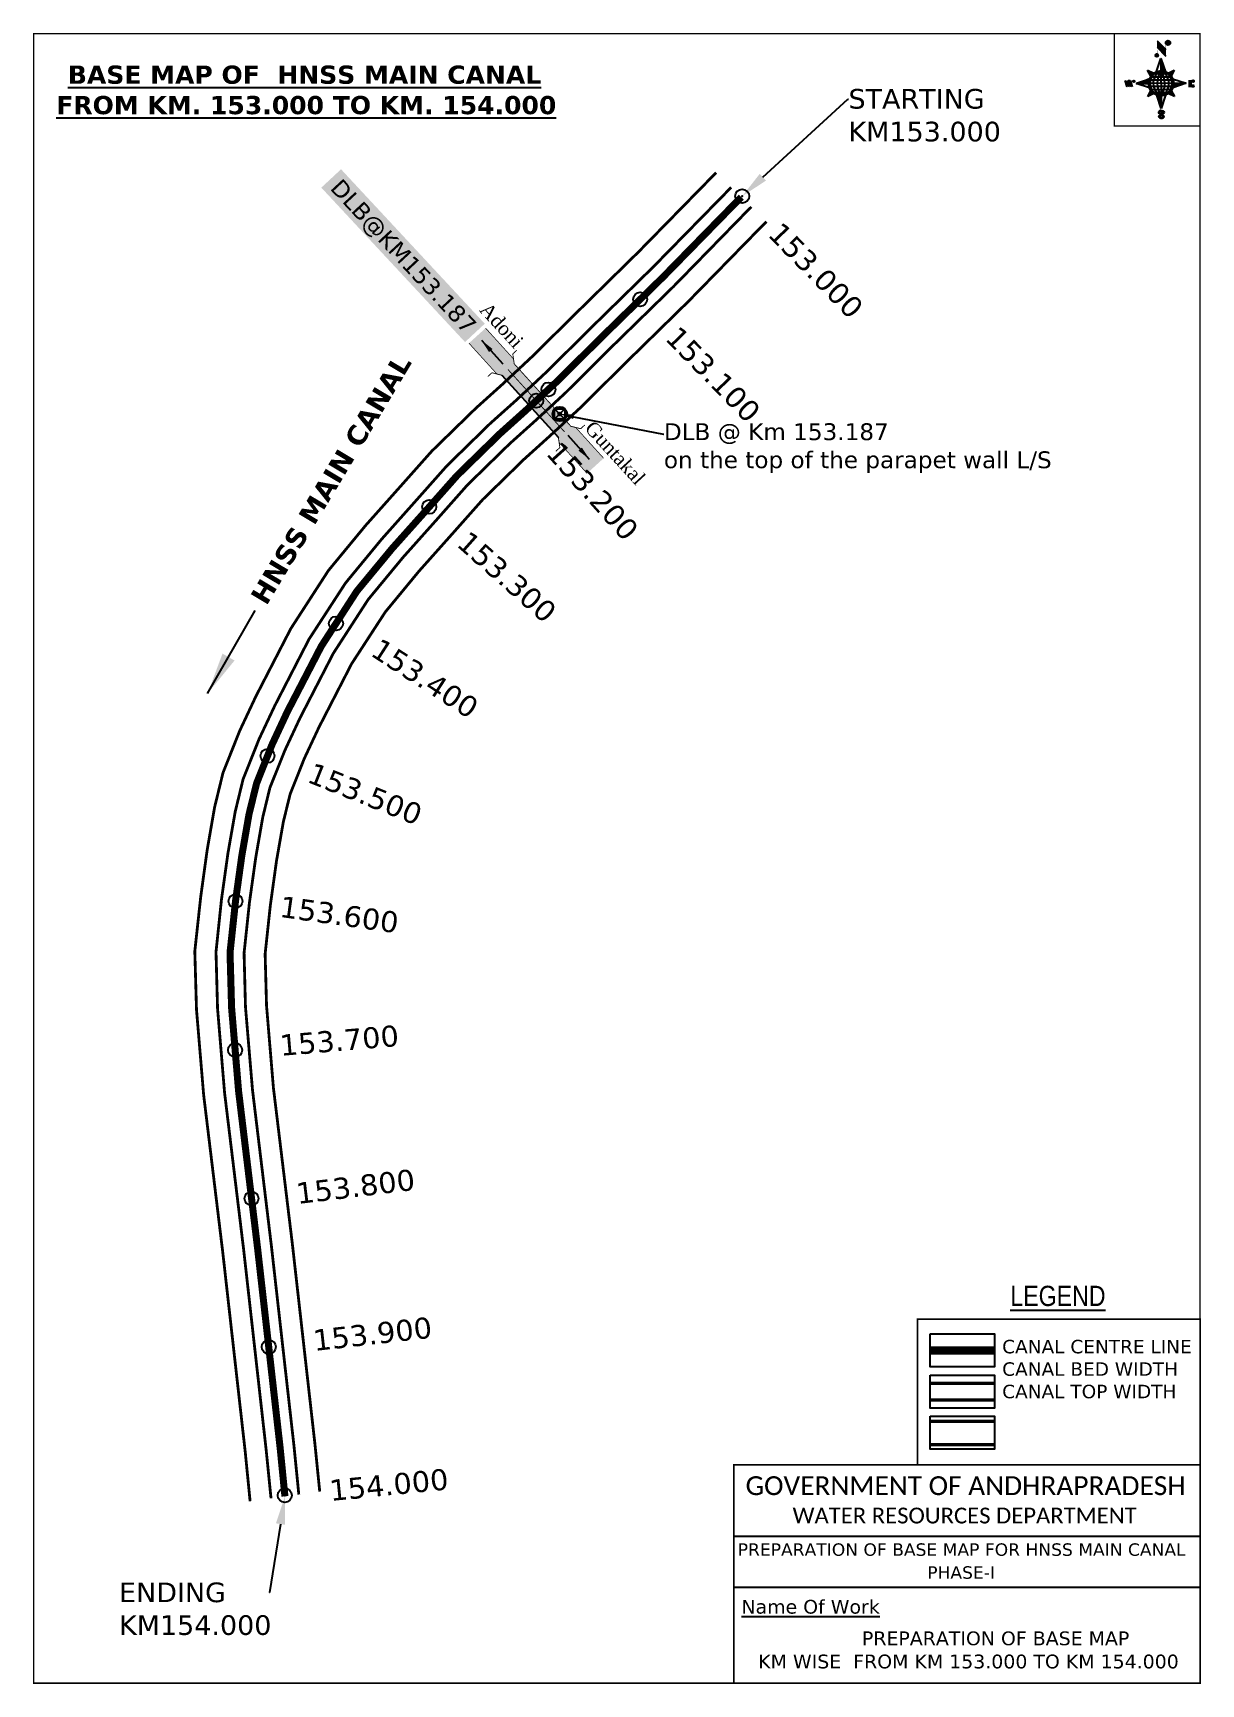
# Model space of a CAD drawing. Header units: inches. Extents: x 752087 to 752919, y 1679222 to 1680398.
import ezdxf
from ezdxf import colors
from ezdxf.entities.mleader import LeaderData, LeaderLine
from ezdxf.enums import TextEntityAlignment as Align
from ezdxf.math import Vec2, Vec3

# ---------------------------------------------------------------- set-up
doc = ezdxf.new("R2010")
doc.units = ezdxf.units.IN
doc.header["$MEASUREMENT"] = 0
doc.header["$PDMODE"] = 32
doc.header["$PDSIZE"] = 10
doc.linetypes.add('ACAD_ISO02W100', pattern=[15, 12, -3])
doc.linetypes.add('HIDDEN2', pattern=[0.1875, 0.125, -0.0625])
for name, color, linetype in [('AQUADUCT', 1, 'Continuous'), ('bord', 1, 'Continuous'), ('CANAL1', 1, 'Continuous'), ('CSMark', 72, 'Continuous'), ('DCBMS', 232, 'Continuous'), ('PAGE', 7, 'Continuous'), ('STRUCTURE', 5, 'Continuous'), ('TEXT', 7, 'Continuous')]:
    doc.layers.add(name, color=color, linetype=linetype)
doc.styles.add('ARIALN', font='ARIALN_1.TTF')
doc.styles.get("Standard").update_dxf_attribs({"font": 'verdana_0.ttf'})
doc.styles.add('style1', font='romantic_0.ttf')
doc.dimstyles.get("Standard").update_dxf_attribs({"dimtxt": 0.18, "dimasz": 0.18, "dimexe": 0.18, "dimexo": 0.0625, "dimgap": 0.09, "dimtad": 0, "dimtih": 1, "dimtoh": 1, "dimdec": 4, "dimzin": 0, "dimdsep": 46, "dimtxsty": 'Standard', "dimcen": 0.09, "dimadec": 0, "dimazin": 0, "dimtfac": 1, "dimtdec": 4, "dimtofl": 0, "dimtmove": 0, "dimatfit": 3, "dimfxl": 0, "dimtolj": 1, "dimtzin": 0, "dimarcsym": 0})
pattern_1 = [(267.297113149, (-8720374.938, 50637915.138), (10.5367255337, -0.497431438), [])]
pattern_2 = [(357.297113149, (-8720374.938, 50637915.138), (0.497431438, 10.5367255337), [])]

# ---------------------------------------------------------------- blocks, each defined once
blk = doc.blocks.new('DCBM')
at = {"layer": 'DCBMS'}
h = blk.add_hatch(color=132, dxfattribs=at)
h.paths.add_polyline_path([(3.7, 3.7, 0.414214), (-3.7, 3.7)])
h.paths.add_polyline_path([(3.7, 3.7), (3.7, -3.7, 0.198912), (5.2, 0, 0.198912)])
h.paths.add_polyline_path([(-3.7, -3.7, 0.414214), (3.7, -3.7)])
h.paths.add_polyline_path([(-3.7, 3.7, 0.198912), (-5.2, 0, 0.198912), (-3.7, -3.7)])
at = {"layer": 'DCBMS', "color": 0}
blk.add_lwpolyline([(-3.7, 3.7), (3.7, 3.7), (3.7, -3.7), (-3.7, -3.7)], close=True, dxfattribs=at)
for points in [[(-3.7, 3.7), (3.7, -3.7)], [(3.7, 3.7), (-3.7, -3.7)]]:
    blk.add_lwpolyline(points, dxfattribs=at)
for radius in [5.21, 1.05]:
    blk.add_circle((0, 0), radius, dxfattribs=at)
blk = doc.blocks.new('*X16')
at = {"color": 0, "linetype": 'Continuous'}
for p, q in [((6321.6, 240.5), (6322.3, 241.2)), ((6321.6, 240.3), (6322.3, 241)), ((6321.6, 240.1), (6322.3, 240.8)), ((6321.6, 239.9), (6322.4, 240.7)), ((6321.6, 239.8), (6322.4, 240.6)), ((6321.6, 239.6), (6322.5, 240.5)), ((6321.6, 239.4), (6322.5, 240.3)), ((6321.6, 239.2), (6322.6, 240.2)), ((6321.7, 239.1), (6322.6, 240.1)), ((6321.8, 240.8), (6322.4, 241.4)), ((6321.8, 239), (6322.7, 240)), ((6321.8, 239), (6322.8, 239.9)), ((6321.9, 238.9), (6322.9, 239.8)), ((6322, 238.8), (6323, 239.7)), ((6322.1, 241.3), (6322.4, 241.6)), ((6322.1, 238.7), (6323.1, 239.6)), ((6322.2, 238.6), (6323.1, 239.6)), ((6322.3, 238.5), (6323.2, 239.5)), ((6322.4, 238.5), (6323.3, 239.4)), ((6322.5, 238.4), (6323.4, 239.3)), ((6322.7, 238.4), (6323.6, 239.3)), ((6322.8, 238.3), (6323.7, 239.2)), ((6322.9, 238.3), (6323.8, 239.1)), ((6323.1, 238.2), (6323.9, 239.1)), ((6323.2, 238.2), (6324, 239)), ((6323.3, 238.2), (6324.2, 239)), ((6323.5, 238.1), (6324.3, 238.9)), ((6323.7, 238.1), (6324.4, 238.9)), ((6323.8, 238.1), (6324.6, 238.8)), ((6324.1, 238.2), (6324.7, 238.8)), ((6324.3, 238.3), (6324.9, 238.8)), ((6324.6, 238.3), (6325.1, 238.8)), ((6324.8, 238.4), (6325.2, 238.8)), ((6325.1, 238.5), (6325.4, 238.8)), ((6325.4, 238.6), (6325.6, 238.8))]:
    blk.add_line(p, q, dxfattribs=at)
blk = doc.blocks.new('*X15')
at = {"color": 0, "linetype": 'Continuous'}
for p, q in [((6324.4, 240.3), (6324.5, 240.4)), ((6324.6, 240.3), (6324.8, 240.5)), ((6324.7, 240.2), (6325, 240.5)), ((6324.8, 240.2), (6325.2, 240.6)), ((6325, 240.1), (6325.5, 240.6)), ((6325.1, 240.1), (6325.6, 240.6)), ((6325.2, 240), (6325.8, 240.6)), ((6325.3, 240), (6326, 240.6)), ((6325.4, 239.9), (6326.1, 240.6)), ((6325.5, 239.8), (6326.2, 240.5)), ((6325.6, 239.8), (6326.3, 240.5)), ((6325.7, 239.7), (6326.5, 240.4)), ((6325.9, 239.6), (6326.6, 240.3)), ((6326, 239.5), (6326.7, 240.3)), ((6326, 239.4), (6326.8, 240.2)), ((6326.1, 239.3), (6327, 240.2)), ((6326.2, 239.3), (6327.1, 240.1)), ((6326.3, 239.2), (6327.1, 240)), ((6326.4, 239.1), (6327.2, 239.9)), ((6326.5, 239), (6327.3, 239.8)), ((6326.5, 238.9), (6327.4, 239.7)), ((6326.6, 238.8), (6327.5, 239.6)), ((6326.7, 238.7), (6327.5, 239.5)), ((6326.8, 238.6), (6327.6, 239.4)), ((6326.8, 238.5), (6327.7, 239.3)), ((6326.8, 236.5), (6327.4, 237)), ((6326.9, 238.3), (6327.8, 239.2)), ((6326.9, 238.2), (6327.9, 239.1)), ((6326.9, 236.8), (6327.6, 237.4)), ((6327, 238.1), (6327.8, 239)), ((6327, 237.9), (6327.8, 238.8)), ((6327, 237.8), (6327.8, 238.6)), ((6327, 237.6), (6327.8, 238.4)), ((6327, 237.4), (6327.8, 238.2)), ((6327, 237.3), (6327.8, 238)), ((6327, 237.1), (6327.8, 237.9))]:
    blk.add_line(p, q, dxfattribs=at)
blk = doc.blocks.new('H')
at = {"layer": 'bord', "extrusion": (0.000427885, 0.004792, 0.999988)}
h = blk.add_hatch(dxfattribs=at)
h.set_pattern_fill('LINE', color=8, scale=84.387686, angle=-2.7029, style=0)
h.set_pattern_definition(pattern_2)
h.paths.add_polyline_path([(-492, 786, -0.090992), (-448, 775), (-486, 912)])
h = blk.add_hatch(dxfattribs=at)
h.set_pattern_fill('LINE', color=8, scale=84.387686, angle=-92.7029, style=0)
h.set_pattern_definition(pattern_1)
h.paths.add_polyline_path([(-625, 665, -0.090992), (-615, 710), (-751, 671)])
h = blk.add_hatch(dxfattribs=at)
h.set_pattern_fill('LINE', color=8, scale=84.387686, angle=-2.7029, style=0)
h.set_pattern_definition(pattern_2)
h.paths.add_polyline_path([(-504, 533, -0.090992), (-549, 543), (-510, 406)])
h = blk.add_hatch(dxfattribs=at)
h.set_pattern_fill('LINE', color=8, scale=84.387686, angle=-92.7029, style=0)
h.set_pattern_definition(pattern_1)
h.paths.add_polyline_path([(-246, 647), (-372, 653, -0.090992), (-382, 609)])
for p, q in [((-519, 1020, -1217), (-435, 927, -1216)), ((-516, 1087, -1217), (-432, 994, -1217)), ((-538, 774, -1216), (-487, 906, -1216)), ((-487, 906, -1216), (-493, 780, -1216)), ((-487, 906, -1216), (-448, 769, -1216)), ((-865, 701, -1215), (-847, 638, -1215)), ((-847, 700, -1215), (-829, 637, -1215)), ((-829, 699, -1215), (-811, 636, -1215)), ((-829, 699, -1215), (-811, 698, -1215)), ((-811, 698, -1215), (-794, 635, -1215)), ((-752, 665, -1215), (-615, 704, -1215)), ((-627, 794, -1216), (-567, 760, -1216)), ((-627, 794, -1216), (-584, 747, -1215)), ((-599, 731, -1215), (-627, 794, -1216)), ((-421, 753, -1216), (-359, 781, -1216)), ((-359, 781, -1216), (-405, 739, -1216)), ((-359, 781, -1216), (-392, 721, -1215)), ((-379, 693, -1215), (-246, 641, -1215)), ((-213, 669, -1215), (-217, 601, -1215)), ((-752, 665, -1215), (-625, 659, -1215)), ((-619, 614, -1215), (-752, 665, -1215)), ((-639, 526, -1214), (-606, 585, -1215)), ((-639, 526, -1214), (-593, 568, -1215)), ((-577, 553, -1215), (-639, 526, -1214)), ((-511, 400, -1214), (-549, 537, -1214)), ((-460, 533, -1215), (-511, 400, -1214)), ((-505, 527, -1214), (-511, 400, -1214)), ((-371, 513, -1214), (-431, 546, -1215)), ((-371, 513, -1214), (-414, 560, -1215)), ((-399, 576, -1215), (-371, 513, -1214)), ((-246, 641, -1215), (-383, 603, -1215)), ((-373, 647, -1215), (-246, 641, -1215)), ((-197, 600, -1215), (-194, 668, -1215))]:
    blk.add_line(p, q, dxfattribs=at)
at = {"layer": 'bord', "color": 8, "linetype": 'ByBlock', "extrusion": (0.000427885, 0.004792, 0.999988)}
for p, q in [((-375, 679, -1215), (-620, 691, -1215)), ((-386, 711, -1215), (-605, 722, -1215)), ((-411, 744, -1216), (-578, 752, -1216)), ((-493, 780, -1216), (-505, 527, -1214)), ((-373, 647, -1215), (-625, 659, -1215)), ((-378, 616, -1215), (-623, 628, -1215)), ((-392, 585, -1215), (-611, 595, -1215)), ((-420, 555, -1215), (-587, 562, -1215))]:
    blk.add_line(p, q, dxfattribs=at)
at = {"layer": 'bord', "extrusion": (0.000427885, 0.004792, 0.999988), "elevation": -1212}
for points, const_width in [([(-522, 960), (-516, 1093)], 1.61), ([(-434, 933), (-428, 1066)], 1.61), ([(-870, 707), (-846, 706)], 0.642), ([(-829, 643), (-821, 678)], 0.642), ([(-793, 641), (-782, 694)], 0.642), ([(-223, 676), (-174, 673)], 0.706), ([(-829, 643), (-855, 644)], 0.642), ([(-811, 642), (-784, 641)], 0.642), ([(-177, 605), (-226, 607)], 0.706), ([(-195, 645), (-185, 644)], 0.706)]:
    blk.add_lwpolyline(points, dxfattribs=dict(at, const_width=const_width))
for points, const_width in [([(-414, 1073, 1), (-398, 1058, 1)], 22.3), ([(-530, 950, 1), (-520, 939, 1)], 14.8), ([(-776, 697, 1), (-769, 690, 1)], 8.9), ([(-180, 618, 1), (-173, 611, 1)], 9.79), ([(-178, 667, 1), (-171, 660, 1)], 9.79), ([(-490, 362, 1), (-498, 369, 1)], 11.1), ([(-525, 322, 1), (-533, 329, 1)], 11.1)]:
    blk.add_lwpolyline(points, format="xyb", close=True, dxfattribs=dict(at, const_width=const_width))
for points in [[(-537, 317), (-531, 310), (-520, 307), (-505, 307), (-494, 310), (-486, 318), (-487, 326), (-491, 333), (-494, 336), (-503, 341), (-522, 347), (-530, 352), (-534, 355), (-537, 363), (-537, 373), (-530, 381), (-520, 384), (-504, 384), (-493, 380), (-487, 373)], [(-522, 348), (-526, 354), (-528, 361), (-528, 371), (-526, 375), (-521, 381), (-515, 384)], [(-505, 307), (-499, 312), (-497, 319), (-497, 327), (-501, 335), (-509, 343)]]:
    blk.add_lwpolyline(points, dxfattribs=at)
at = {"layer": 'bord', "extrusion": (0.000427885, 0.004792, 0.999988)}
for centre, radius in [((-406, 1065, -1212), 22.3), ((-525, 944, -1212), 14.8), ((-773, 694, -1212), 8.9), ((-498, 659, -1212), 127), ((-177, 615, -1212), 9.79), ((-174, 663, -1212), 9.79), ((-494, 365, -1212), 11.1), ((-529, 325, -1212), 11.1)]:
    blk.add_circle(centre, radius, dxfattribs=at)
at = {"layer": 'bord', "color": 8, "linetype": 'ByBlock', "extrusion": (0.000427885, 0.004792, 0.999988)}
for centre, radius, start, end in [((-482, 658, -1212), 128, 94.9254, 259.6691), ((-437, 656, -1212), 141, 113.2864, 241.308), ((-316, 651, -1212), 222, 142.5892, 212.0053), ((-560, 662, -1212), 141, 293.2864, 61.308), ((-681, 668, -1212), 222, 322.5892, 32.0053), ((-515, 660, -1212), 128, 274.9254, 79.6691)]:
    blk.add_arc(centre, radius, start, end, dxfattribs=at)
at = {"layer": 'bord', "extrusion": (0.000427885, 0.004792, 0.999988)}
for points in [[(-516, 1093, -1212), (-431, 1000, -1212), (-519, 1026, -1212), (-434, 933, -1212)], [(-864, 707, -1212), (-846, 706, -1212), (-846, 644, -1212), (-829, 643, -1212)], [(-829, 705, -1212), (-811, 704, -1212), (-811, 642, -1212), (-793, 641, -1212)], [(-193, 674, -1212), (-197, 606, -1212), (-213, 675, -1212), (-216, 607, -1212)]]:
    blk.add_solid(points, dxfattribs=at)
at = {"layer": 'bord', "extrusion": (0.000427885, 0.004792, 0.999988), "xscale": 7.977342409717546, "yscale": 7.977342408231451, "zscale": 7.977342408476333, "rotation": 138.0840426661453}
for name, p in [('*X15', (38301, -31929, -1212)), ('*X16', (38314, -31951, -1212))]:
    blk.add_blockref(name, p, dxfattribs=at)
blk = doc.blocks.new('DLB')
at = {"layer": 'STRUCTURE'}
h = blk.add_hatch(dxfattribs=at)
h.set_pattern_fill('DOTS', color=6, scale=20, angle=320.37224793, style=0)
h.paths.add_polyline_path([(769699.5, 1706950), (769699.5, 1706934), (769729.1, 1706934), (769732.1, 1706936), (769792.1, 1706936), (769795.1, 1706934), (769824.7, 1706934), (769824.7, 1706950), (769795.1, 1706950), (769792.1, 1706948), (769732.1, 1706948), (769729.1, 1706950)])
at = {"layer": 'STRUCTURE', "color": 6, "linetype": 'ACAD_ISO02W100', "ltscale": 0.5, "const_width": 0.5}
for points in [[(769699.5, 1706950), (769729.1, 1706950)], [(769795.1, 1706950), (769824.7, 1706950)], [(769699.5, 1706934), (769729.1, 1706934)], [(769795.1, 1706934), (769824.7, 1706934)]]:
    blk.add_lwpolyline(points, dxfattribs=at)
at = {"layer": 'STRUCTURE', "color": 6, "const_width": 0.628}
for points in [[(769726.1, 1706956), (769726.1, 1706952), (769732.1, 1706948), (769792.1, 1706948), (769798.1, 1706952), (769798.1, 1706956)], [(769732.1, 1706942), (769792.1, 1706942)], [(769726.1, 1706928), (769726.1, 1706932), (769732.1, 1706936), (769792.1, 1706936), (769798.1, 1706932), (769798.1, 1706928)]]:
    blk.add_lwpolyline(points, dxfattribs=at)
at = {"layer": 'STRUCTURE', "color": 6}
blk.add_lwpolyline([(769732.1, 1706936), (769792.1, 1706936)], dxfattribs=at)
blk.add_lwpolyline([(769732.1, 1706936), (769792.1, 1706936)], dxfattribs=at)
at = {"layer": 'STRUCTURE', "color": 0}
blk.add_circle((769762.1, 1706942), 1.8, dxfattribs=at)
for points in [[(769703.8, 1706942), (769726.7, 1706942)], [(769818.6, 1706942), (769795.7, 1706942)]]:
    blk.add_leader(points, dimstyle='Standard', override={"dimasz": 10, "dimgap": 0.09, "dimtad": 0}, dxfattribs=at)

msp = doc.modelspace()

# ---------------------------------------------------------------- linework, layer by layer
at = {"color": 3}
for p in [(752592.1, 1680281.7), (752519.4, 1680208.2), (752445.4, 1680136), (752369.1, 1680060.3), (752302.7, 1679977.3), (752253.9, 1679882.9), (752231.1, 1679779.4), (752230.8, 1679673.3), (752242.5, 1679567.5), (752254.8, 1679461.8), (752266.2, 1679356)]:
    msp.add_point(p, dxfattribs=at)
at = {"layer": 'CANAL1', "color": 200, "const_width": 2}
for points in [[(752573.6, 1680298.5), (752570.7, 1680295.6), (752518.3, 1680242.1), (752475.2, 1680199.8), (752442.1, 1680167.1), (752427.5, 1680153.5), (752421.3, 1680147.7), (752402.4, 1680130.7), (752370.9, 1680100), (752348.4, 1680074.7), (752323.8, 1680047.1), (752297.3, 1680015), (752270.5, 1679973.6), (752245.6, 1679925.3), (752234.1, 1679900.8), (752222.2, 1679870.9), (752216.2, 1679846.3), (752210.9, 1679815.8), (752206.3, 1679782.4), (752202.1, 1679743.7), (752203.3, 1679702.1), (752208.4, 1679641.3), (752222, 1679529.3), (752238, 1679387.2), (752241.5, 1679351.8)], [(752609.4, 1680263.6), (752606.1, 1680260.3), (752553.7, 1680206.7), (752510.3, 1680164.2), (752476.8, 1680131), (752461.6, 1680116.9), (752455, 1680110.8), (752436.6, 1680094.2), (752407.1, 1680065.4), (752385.8, 1680041.4), (752361.8, 1680014.5), (752337.8, 1679985.4), (752313.8, 1679948.5), (752290.5, 1679903.2), (752280.1, 1679881), (752270, 1679855.6), (752265.2, 1679836), (752260.3, 1679808.1), (752255.9, 1679776.3), (752252.2, 1679741.8), (752253.2, 1679704.9), (752258.1, 1679646.4), (752271.6, 1679535.1), (752287.7, 1679392.4), (752291.1, 1679358.7)]]:
    msp.add_lwpolyline(points, dxfattribs=at)
at = {"layer": 'CANAL1', "color": 5, "const_width": 2}
for points in [[(752584.3, 1680288), (752581.3, 1680285), (752528.9, 1680231.5), (752485.7, 1680189.2), (752452.5, 1680156.3), (752437.7, 1680142.5), (752431.4, 1680136.6), (752412.6, 1680119.8), (752381.7, 1680089.6), (752359.6, 1680064.7), (752335.2, 1680037.3), (752309.5, 1680006.1), (752283.5, 1679966.1), (752259.1, 1679918.7), (752247.9, 1679894.9), (752236.5, 1679866.3), (752230.9, 1679843.2), (752225.7, 1679813.5), (752221.1, 1679780.6), (752217.2, 1679743.2), (752218.3, 1679702.9), (752223.3, 1679642.9), (752236.9, 1679531), (752252.9, 1679388.7), (752256.4, 1679353.9)], [(752276.2, 1679356.6), (752272.8, 1679390.8), (752256.7, 1679533.4), (752243.2, 1679644.9), (752238.2, 1679704), (752237.2, 1679742.4), (752241, 1679778.2), (752245.5, 1679810.4), (752250.5, 1679839.1), (752255.6, 1679860.2), (752266.3, 1679886.9), (752277, 1679909.8), (752300.8, 1679956), (752325.6, 1679994.3), (752350.4, 1680024.3), (752374.6, 1680051.4), (752396.2, 1680075.8), (752426.3, 1680105.2), (752444.9, 1680121.9), (752451.3, 1680127.8), (752466.4, 1680141.8), (752499.7, 1680174.9), (752543.1, 1680217.3), (752595.4, 1680270.9), (752598.7, 1680274.1)]]:
    msp.add_lwpolyline(points, dxfattribs=at)
at = {"layer": 'CANAL1', "color": 1, "linetype": 'HIDDEN2', "ltscale": 100, "const_width": 5}
msp.add_lwpolyline([(752591.5, 1680281), (752588.4, 1680278), (752536, 1680224.4), (752492.7, 1680182), (752459.4, 1680149), (752444.5, 1680135.2), (752438.2, 1680129.3), (752419.5, 1680112.5), (752389, 1680082.7), (752367.1, 1680058), (752342.8, 1680030.8), (752317.5, 1680000.2), (752292.2, 1679961), (752268, 1679914.3), (752257.1, 1679890.9), (752246.1, 1679863.3), (752240.7, 1679841.2), (752235.6, 1679811.9), (752231.1, 1679779.4), (752227.2, 1679742.8), (752228.3, 1679703.5), (752233.3, 1679643.9), (752246.8, 1679532.2), (752262.9, 1679389.8), (752266.3, 1679355.3)], dxfattribs=at)
at = {"layer": 'CANAL1', "color": 1, "linetype": 'HIDDEN2', "ltscale": 100, "const_width": 6, "elevation": -0.4}
msp.add_lwpolyline([(752771.9, 1679459.2), (752725.9, 1679459.2)], dxfattribs=at)
at = {"layer": 'CANAL1', "color": 5, "const_width": 2.4, "elevation": -0.4}
for points in [[(752771.9, 1679435.9), (752725.9, 1679435.9)], [(752771.9, 1679423.9), (752725.9, 1679423.9)]]:
    msp.add_lwpolyline(points, dxfattribs=at)
at = {"layer": 'CANAL1', "color": 200, "const_width": 2.4, "elevation": -0.4}
for points in [[(752771.9, 1679408.7), (752725.9, 1679408.7)], [(752771.9, 1679392.2), (752725.9, 1679392.2)]]:
    msp.add_lwpolyline(points, dxfattribs=at)
at = {"layer": 'DCBMS', "color": 132, "true_color": 0x00d1bf}
msp.add_point((752462.1, 1680126.5), dxfattribs=at)
at = {"layer": 'PAGE', "const_width": 1}
msp.add_lwpolyline([(752087.3, 1680397.5), (752087.3, 1679222.2), (752918.3, 1679222.2), (752918.3, 1680397.5), (752087.3, 1680397.5)], dxfattribs=at)
at = {"layer": 'PAGE'}
for points, const_width in [([(752918.3, 1680397.5), (752857.2, 1680397.5), (752857.2, 1680331.7), (752918.3, 1680331.7)], 1), ([(752918.3, 1679377.8), (752717, 1679377.8), (752717, 1679481.6), (752918.3, 1679481.6)], 1.2), ([(752586.2, 1679377.8), (752918.3, 1679377.8), (752918.3, 1679222.2), (752586.2, 1679222.2)], 1.2)]:
    msp.add_lwpolyline(points, close=True, dxfattribs=dict(at, const_width=const_width))
at = {"layer": 'PAGE', "elevation": -0.4}
for points in [[(752725.9, 1679471), (752771.9, 1679471), (752771.9, 1679447.5), (752725.9, 1679447.5)], [(752725.9, 1679441.7), (752771.9, 1679441.7), (752771.9, 1679418.2), (752725.9, 1679418.2)], [(752725.9, 1679412.4), (752771.9, 1679412.4), (752771.9, 1679388.9), (752725.9, 1679388.9)]]:
    msp.add_lwpolyline(points, close=True, dxfattribs=at)
at = {"layer": 'PAGE'}
for points in [[(752586.2, 1679326.9), (752918.3, 1679326.9)], [(752586.2, 1679290.5), (752918.3, 1679290.5)]]:
    msp.add_lwpolyline(points, dxfattribs=at)
at = {"layer": 'STRUCTURE', "color": 0}
msp.add_point((752454, 1680144), dxfattribs=at)

# ---------------------------------------------------------------- block references
at = {"layer": 'AQUADUCT', "color": 1, "xscale": 0.0703495379661093, "yscale": 0.07034953800030053, "zscale": 0.07034953795990817, "rotation": 3.078330607406165}
msp.add_blockref('H', (752928, 1680318.1, 85.4), dxfattribs=at)
at = {"layer": 'DCBMS', "color": 132, "true_color": 0x00d1bf}
msp.add_blockref('DCBM', (752462.1, 1680126.5), dxfattribs=at)
at = {"layer": 'STRUCTURE', "color": 0, "rotation": 312.2120178734276}
msp.add_blockref('DLB', (-1029009.2, 1103417.5), dxfattribs=at)

# ---------------------------------------------------------------- texts
at = {"layer": 'CANAL1', "insert": (752240.6, 1679995.8), "char_height": 14, "width": 205.129, "attachment_point": 1, "rotation": 59.1306}
msp.add_mtext('\\pi0.96322;{\\fVerdana|b1|i0|c0|p34;HNSS MAIN CANAL}', dxfattribs=at)
at = {"layer": 'CSMark', "color": 1}
for s, rotation, p in [('153.000', 314.4227, (752614.9, 1680259.2)), ('153.100', 314.3741, (752541.7, 1680185.2)), ('153.200', 311.9467, (752457.1, 1680103.2)), ('153.300 ', 318.4235, (752392.7, 1680038.7)), ('153.400', 327.0829, (752330.4, 1679961.3)), ('153.500', 338.2813, (752283.9, 1679871.6)), ('153.600', 352.0467, (752262.9, 1679775.7)), ('153.700', 4.8052, (752262.6, 1679676.6)), ('153.800', 6.9039, (752274.3, 1679571)), ('153.900', 6.4485, (752286.4, 1679466.3)), ('154.000', 5.6447, (752298, 1679359.4))]:
    msp.add_text(s, height=15, rotation=rotation, dxfattribs=at).set_placement(p, align=Align.MIDDLE_LEFT)
at = {"layer": 'PAGE', "extrusion": (0.000201441, 0.004807, 0.999988), "style": 'ARIALN'}
msp.add_text('%%ULEGEND', height=14.4, rotation=359.9999, dxfattribs=at).set_placement((752817, 1679478, 8224.7), align=Align.MIDDLE)
at = {"layer": 'PAGE', "extrusion": (0.000201441, 0.004807, 0.999988)}
for s, height, p in [('PREPARATION OF BASE MAP FOR HNSS MAIN CANAL', 8.878, (752588.9, 1679292.8, 8223.8)), ('%%UName Of Work', 9.822, (752591.5, 1679251.6, 8222.4))]:
    msp.add_text(s, height=height, rotation=359.9999, dxfattribs=at).set_placement(p)
for s, height, p in [('PHASE-I', 8.88, (752748, 1679280.9, 8223.7)), ('PREPARATION OF BASE MAP', 9.822, (752772.6, 1679234, 8222.5)), ('KM WISE  FROM KM 153.000 TO KM 154.000', 9.822, (752753.3, 1679217.5, 8222.5))]:
    msp.add_text(s, height=height, rotation=359.9999, dxfattribs=at).set_placement(p, align=Align.MIDDLE_CENTER)
at = {"layer": 'PAGE', "extrusion": (0.000201441, 0.004807, 0.999988), "attachment_point": 1, "text_direction": (1, -1e-06, -0.000201)}
for s, insert, char_height, width in [('CANAL CENTRE LINE CANAL BED WIDTH {\\H2.3741x; }CANAL TOP WIDTH{\\H1.9188x; }', (752777.3, 1679466.8, -0.4), 9.6, 168.926), ('\\pi3.5885;{\\fCalibri|b0|i0|c0|p34;\\H1.3333x;GOVERNMENT OF ANDHRAPRADESH\\P\\pi37.073;\\H0.83998x;WATER RESOURCES DEPARTMENT}', (752590.9, 1679369.6, -1.3), 10.059, 321.276)]:
    msp.add_mtext(s, dxfattribs=dict(at, insert=insert, char_height=char_height, width=width))
at = {"layer": 'STRUCTURE', "color": 0, "style": 'style1'}
msp.add_text('Adoni', height=10, rotation=312.505, dxfattribs=at).set_placement((752433.5, 1680175.8), align=Align.MIDDLE_RIGHT)
msp.add_text('Guntakal', height=10, rotation=312.505, dxfattribs=at).set_placement((752482.9, 1680119.2), align=Align.MIDDLE_LEFT)
at = {"layer": 'STRUCTURE', "color": 5, "insert": (752306.1, 1680295.8), "char_height": 12, "width": 143.113, "attachment_point": 1, "rotation": 312.9353, "bg_fill": 1, "box_fill_scale": 1.3, "bg_fill_color": 7, "bg_fill_true_color": 16777215, "bg_fill_transparency": 4390977}
msp.add_mtext('\\pi0.86591;DLB@KM153.187', dxfattribs=at)
at = {"layer": 'TEXT', "color": 1, "insert": (752089.9, 1680374.8), "char_height": 13, "width": 379.826, "attachment_point": 1}
msp.add_mtext('\\pi21.755;{\\fVerdana|b1|i0|c0|p34;\\LBASE MAP OF  HNSS MAIN CANAL \\P\\pi13.452;FROM KM. 153.000 TO KM. 154.000}', dxfattribs=at)

# ---------------------------------------------------------------- leaders
at = {"layer": 'CANAL1'}
msp.add_leader([(752211.2, 1679927.3), (752245.2, 1679986.6)], dimstyle='Standard', override={"dimasz": 30, "dimgap": 0.09, "dimtad": 0}, dxfattribs=at)
at = {"layer": 'DCBMS', "color": 5}
ml = msp.add_multileader_mtext('Standard', dxfattribs=at)
ml.set_content('STARTING\\PKM153.000', color=5)
ml.set_leader_properties()
ml.build(insert=Vec2(0, 0))
ml.multileader.update_dxf_attribs({"dogleg_length": 0.36, "arrow_head_size": 20})
ctx = ml.context
ctx.base_point, ctx.char_height, ctx.arrow_head_size, ctx.landing_gap_size, ctx.plane_origin = Vec3(752667.7, 1680350.9), 14, 20, 0.09, Vec3(752814.7, 1680415.2)
notes = []
notes.append((ctx, [(1, (1, 1, 0), (752667.4, 1680350.9), (1, 0), 0.36, [(0, [(752592.1, 1680281.7)], 0, [])])]))
ctx.mtext.insert, ctx.mtext.flow_direction = Vec3(752667.8, 1680358.1), 5
at = {"layer": 'DCBMS', "color": 132, "true_color": 0x00d1bf}
ml = msp.add_multileader_mtext('Standard', dxfattribs=at)
ml.set_content('DLB @ Km 153.187\\Pon the top of the parapet wall L/S', color=(0, 209, 191))
ml.set_leader_properties()
ml.build(insert=Vec2(0, 0))
ml.multileader.update_dxf_attribs({"dogleg_length": 0.36, "arrow_head_size": 10})
ctx = ml.context
ctx.base_point, ctx.char_height, ctx.arrow_head_size, ctx.landing_gap_size, ctx.plane_origin = Vec3(752536.2, 1680112.2, 449.9), 12, 10, 0.09, Vec3(752474, 1680141, 449.9)
notes.append((ctx, [(0, (1, 1, 0), (752535.9, 1680112.2, 449.9), (1, 0), 0.36, [(0, [(752462.1, 1680126.5, 449.9)], 0, [])])]))
ctx.mtext.insert, ctx.mtext.flow_direction = Vec3(752536.3, 1680119.9, 449.9), 5
at = {"layer": 'DCBMS', "color": 5}
ml = msp.add_multileader_mtext('Standard', dxfattribs=at)
ml.set_content('ENDING \\PKM154.000', color=5)
ml.set_leader_properties()
ml.build(insert=Vec2(0, 0))
ml.multileader.update_dxf_attribs({"dogleg_length": 0.36, "arrow_head_size": 20})
ctx = ml.context
ctx.base_point, ctx.char_height, ctx.arrow_head_size, ctx.landing_gap_size, ctx.plane_origin = Vec3(752148.1, 1679286.7), 14, 20, 0.09, Vec3(752291.4, 1679208.4)
notes.append((ctx, [(0, (1, 1, 0), (752255.4, 1679286.7), (-1, 0), 0.36, [(0, [(752266.3, 1679355.3)], 0, [])])]))
ctx.mtext.insert, ctx.mtext.width, ctx.mtext.flow_direction = Vec3(752148.1, 1679293.9), 108.896, 5
for ctx, leaders in notes:
    for number, flags, end, landing, length, lines in leaders:
        leader = LeaderData()
        leader.index, (leader.has_last_leader_line, leader.has_dogleg_vector, leader.attachment_direction) = number, flags
        leader.last_leader_point, leader.dogleg_vector, leader.dogleg_length = Vec3(end), Vec3(landing), length
        for number, points, colour, breaks in lines:
            line = LeaderLine()
            line.index, line.vertices, line.color, line.breaks = number, Vec3.list(points), colors.encode_raw_color(colour), breaks
            leader.lines.append(line)
        ctx.leaders.append(leader)

doc.saveas('drawing.dxf')
